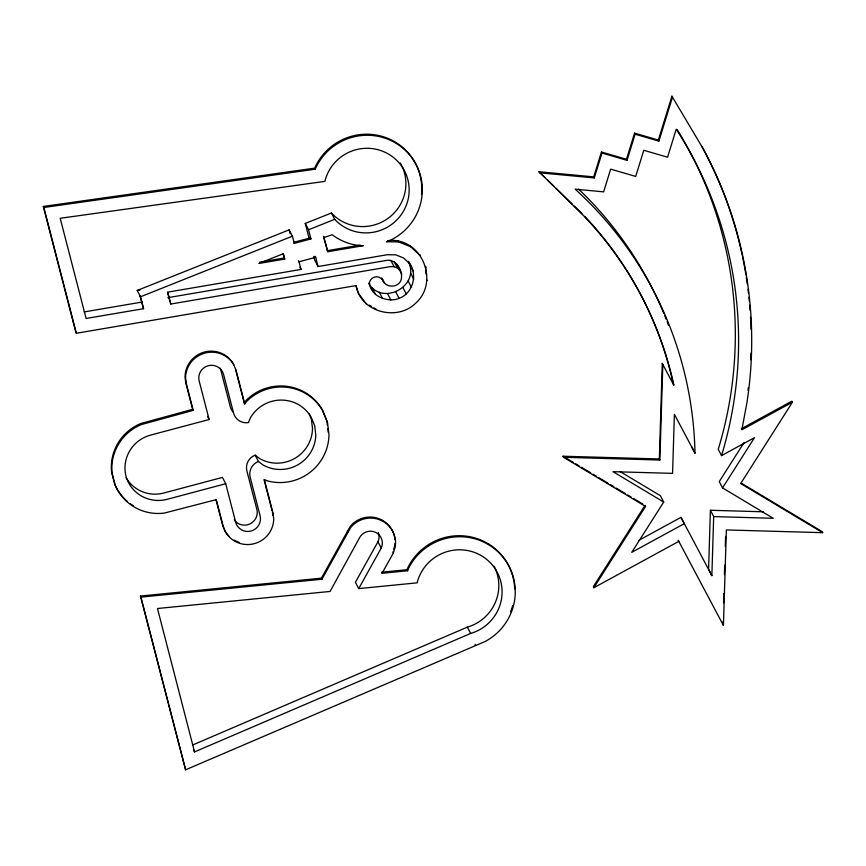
<?xml version="1.0" encoding="UTF-8"?>
<svg xmlns="http://www.w3.org/2000/svg" width="866" height="866" viewBox="0 0 866 866"><rect width="100%" height="100%" fill="white"/><g stroke="black" fill="none" stroke-linecap="round" stroke-linejoin="round"><path stroke-width="1.3" d="M659.34 458.969L562.997 456.23L563.55 457.28L659.881 460.03L659.34 458.969L662.274 363.471L673.759 385.121L673.207 382.231A364.9 358.914 -27.4 0 0 583.446 215.537L538.998 171.749L593.751 176.881L594.293 177.931L539.54 172.799M659.881 460.03L662.815 364.532L662.274 363.471M710.401 510.28L708.583 569.319L711.863 575.641L713.671 516.591L710.401 510.28L763.347 511.784M722.958 621.691L723.424 625.436L726.357 529.938L822.7 532.677L822.159 531.627L741.307 483.174M723.543 602.866L723.835 593.448M724.409 574.613L724.701 565.206M725.275 546.37L725.567 536.952M368.537 283.29C382.523 306.651 420.638 285.78 408.33 261.5M167.863 297.666L387.102 260.309C397.148 259.183 404.238 272.812 400.612 281.233C396.758 288.226 385.424 287.62 382.599 280.054A7.231 7.112 -27.4 0 0 369.468 282.37C369.522 295.815 387.73 303.165 399.107 298.391C413.807 292.74 417.997 273.483 408.449 261.456M387.481 240.705C421.093 236.147 440.653 281.688 415.171 303.663C396.541 321.578 360.191 311.749 356.207 285.574L76.36 333.269L75.818 332.208L43.3 206.433L314.683 168.145A56.052 55.132 -27.4 0 1 380.131 135.854A56.052 55.132 -27.4 0 1 421.461 194.579M593.751 176.881L601.448 151.994L626.486 159.279L627.027 160.34L601.989 153.044L601.448 151.994M594.293 177.931L601.989 153.044M626.486 159.279L634.572 133.137L658.355 140.065L658.896 141.126L635.114 134.198L634.572 133.137M627.027 160.34L635.114 134.198M658.355 140.065L671.919 96.191L702.239 147.177A414.792 407.973 -27.4 0 1 747.066 401.911L741.859 429.807L792.401 402.225L791.849 401.175L741.307 428.757M658.896 141.126L672.471 97.252L671.919 96.191M393.554 549.585L394.658 546.024A25.406 24.995 -27.4 0 0 394.961 543.415M513.884 581.162A56.474 55.554 -27.4 0 0 466.276 536.141A56.474 55.554 -27.4 0 0 407.789 567.804L407.096 569.709L381.538 572.231L382.079 573.281L393.359 553.006L395.199 547.074A25.406 24.995 -27.4 0 0 350.752 527.426L321.957 579.224L140.963 597.118L140.422 596.068L321.405 578.174L350.21 526.376A25.406 24.995 -27.4 0 1 394.907 539.475M43.3 206.433L43.841 207.483L315.224 169.195A56.052 55.132 -27.4 0 1 406.1 151.095A56.052 55.132 -27.4 0 1 388.347 241.203L386.723 241.744M382.079 573.281L407.648 570.759L408.33 568.854A56.474 55.554 -27.4 0 1 498.134 551.923A56.474 55.554 -27.4 0 1 485.155 641.49L185.605 769.809L140.422 596.068M378.323 532.547A12.156 11.951 -27.4 0 1 377.977 541.737L355.417 582.298L358.697 588.62L417.12 582.84A43.268 42.553 -27.4 0 1 461.989 549.856A43.268 42.553 -27.4 0 1 501.869 587.57A43.268 42.553 -27.4 0 1 470.639 633.447L194.547 751.904L193.454 749.804M358.697 588.62L381.246 548.048A12.156 11.951 -27.4 0 0 375.303 532.222A12.156 11.951 -27.4 0 0 359.238 538.327L330.065 591.446L157.471 608.506L194.547 751.904M593.849 587.733L645.549 506.426L645.008 505.376L593.307 586.683L593.849 587.733L678.782 541.38L678.24 540.33L723.424 625.436M620.099 471.569L660.433 495.742L663.713 502.064L631.747 552.335L684.259 523.67L680.979 517.348L638.967 540.276M744.121 442.483L719.256 481.583L722.536 487.904L773.241 518.29L713.671 516.591M722.536 487.904L754.503 437.633L721.53 455.624L718.25 449.313A401.64 395.048 -27.4 0 0 677.266 129.716M792.401 402.225L740.701 483.542L822.7 532.677M233.896 364.943A25.904 25.482 -27.4 0 0 185.573 377.803L186.266 383.573L193.205 410.376L141.483 424.524A47.24 46.472 -27.4 0 0 112.136 473.258L115.221 485.209A47.24 46.472 -27.4 0 0 164.378 513.062L216.273 499.628L223.201 526.431L225.387 531.8A25.904 25.482 -27.4 0 0 273.71 518.951L273.007 513.181L264.314 479.558L267.691 480.955A48.409 47.608 -27.4 0 0 328.972 434.71L327.489 422.337L322.801 410.82A48.409 47.608 -27.4 0 0 247.037 401.045L244.764 403.935L244.223 402.885L246.496 399.995A48.409 47.608 -27.4 0 1 322.249 409.759L326.947 421.277L327.391 424.99M192.512 745.052L467.359 627.136A43.268 42.553 -27.4 0 0 494.107 566.256M308.534 229.761L334.709 219.325A42.867 42.163 -27.4 0 0 400.806 215.277A42.867 42.163 -27.4 0 0 384.439 151.983A42.867 42.163 -27.4 0 0 324.891 181.373L60.198 218.286L86.102 318.471L143.561 308.686L140.487 296.789L137.207 290.467L289.125 229.88L292.405 236.191L294.267 243.378L310.916 238.951L308.534 229.761L305.265 223.439L331.429 213.004A42.867 42.163 -27.4 0 0 386.582 219.347A42.867 42.163 -27.4 0 0 402.051 166.229M140.487 296.789L292.405 236.191M324.1 237.479L332.176 234.74A56.052 55.132 -27.4 0 0 359.271 245.554L363.395 245.663L327.781 251.735L323.548 236.418L327.781 251.735M298.467 260.709L299.019 261.77L315.668 257.332L318.049 266.522L387.308 254.723L395.697 254.831L403.459 257.906L409.542 263.556M193.205 410.376L192.653 409.326L140.941 423.463A47.24 46.472 -27.4 0 0 111.584 472.208L114.68 484.159A47.24 46.472 -27.4 0 0 127.454 501.511M258.458 461.481L262.863 464.858A35.149 34.575 -27.4 0 0 315.765 434.721L314.694 425.736L311.284 417.38A35.149 34.575 -27.4 0 0 250.61 417.477L248.401 422.608A13.358 13.142 -27.4 0 1 233.56 413.028L223.601 374.513A12.644 12.438 -27.4 0 0 208.273 365.712A12.644 12.438 -27.4 0 0 199.169 381.018L209.128 419.523L150.543 435.122A34.077 33.514 -27.4 0 0 125.938 475.975A34.077 33.514 -27.4 0 0 167.138 499.314L225.723 483.726L235.682 522.23A12.644 12.438 -27.4 0 0 251.01 531.042A12.644 12.438 -27.4 0 0 260.103 515.735L250.155 477.22A13.358 13.142 -27.4 0 1 258.458 461.481L255.178 455.159A13.358 13.142 -27.4 0 0 246.875 470.909L256.834 509.414A12.644 12.438 -27.4 0 1 234.21 519.838M259.659 262.203L284.21 258.014L284.752 259.064L258.912 263.47L283.366 253.716L284.752 259.064M327.24 250.685L360.213 245.067M137.207 290.467L139.859 290.013M299.019 261.77L301 269.434L167.766 292.134L170.84 304.031L390.382 266.62L394.117 266.685L397.548 268.103L400.2 270.668M84.154 311.933L142.619 301.963M386.442 241.744L398.468 241.885L410.711 246.756L420.324 255.665L419.783 254.615M369.338 305.157L371.601 306.499M373.852 307.852L376.115 309.205M663.713 502.064L613.009 471.678L672.568 473.366L674.387 414.327L694.997 453.135A378.052 371.839 -27.4 0 0 575.197 189.189L603.634 191.862L610.66 169.141L635.698 176.426L643.784 150.294L667.567 157.211L676.227 129.207A401.64 395.048 -27.4 0 1 721.53 455.624M562.997 456.23L573.389 462.455M575.706 463.84L579.17 465.919M581.476 467.304L590.72 472.836M593.026 474.222L596.49 476.3M598.807 477.686L608.04 483.228M610.357 484.614L613.821 486.681M616.127 488.067L625.371 493.609M627.677 494.995L631.141 497.062M633.457 498.448L642.691 503.99M563.55 457.28L645.549 506.426M255.178 455.159L259.584 458.536A35.149 34.575 -27.4 0 0 312.496 428.399L311.414 419.425L308.989 413.45M538.998 171.749L544.725 177.324M547.583 180.106L554.272 186.612M556.178 188.463L572.404 204.257M574.31 206.119L581.941 213.545M680.979 517.348L711.863 575.641M673.759 385.121L672.655 381.17A364.9 358.914 -27.4 0 0 584.734 216.403M691.728 446.813L694.997 453.135M426.018 267.442L425.477 266.392L426.083 274.241M410.17 245.706L410.711 246.756M426.494 279.469L427.046 280.519M397.927 240.835L398.468 241.885M409.878 264.704L413.147 271.015M410.527 272.985L413.796 279.307M408.124 280.985L411.404 287.306M398.966 268.774L401.705 274.035M394.268 261.781L397.548 268.103M390.837 260.363L394.117 266.685M403.004 287.642L406.273 293.964M395.827 292.069L399.107 298.391M381.83 277.91L384.558 283.171M382.09 278.874L383.183 280.985M387.567 293.671L390.847 299.993M379.319 292.243L382.599 298.564M314.531 168.61L315.072 169.66M372.174 287.967L375.454 294.288M331.429 213.004L334.709 219.325M366.502 304.183L358.492 293.531L355.839 285.639M310.916 238.951L310.374 237.901L293.715 242.328L294.267 243.378M315.127 256.282L315.668 257.332M318.049 266.522L314.769 260.211L313.784 256.401M299.907 267.323L301 269.434M467.359 627.136L470.639 633.447M475.044 644.336L475.596 645.387M407.096 569.709L407.648 570.759M392.807 551.956L393.359 553.006M377.977 541.737L381.246 548.048M347.396 530.847L347.937 531.897M321.405 578.174L321.957 579.224M170.288 302.981L170.84 304.031M207.494 416.362L209.128 419.523M143.561 308.686L139.935 295.728M225.723 483.726L222.454 477.404L163.869 492.992A34.077 33.514 -27.4 0 1 126.025 477.664M396.92 264.346L398.425 267.713M305.265 223.439L309.194 238.659M289.125 229.88L290.121 233.712M283.106 253.738L284.21 258.014M244.764 403.935L236.072 370.312L233.344 363.893A25.904 25.482 -27.4 0 0 185.032 376.753L185.725 382.512L192.653 409.326M235.53 369.262L244.223 402.885M264.108 479.807L272.13 510.832M220.321 368.191L230.28 406.706A13.358 13.142 -27.4 0 0 233.344 412.292M167.528 292.275L169.985 301.79M216.056 499.844L222.659 525.381L224.846 530.75A25.904 25.482 -27.4 0 0 228.884 536.043M43.841 207.483L76.36 333.269M140.963 597.118L185.605 769.809M272.465 512.131L272.877 515.584M327.835 428.702L328.279 432.415M514.09 582.439A56.474 55.554 -27.4 0 1 514.685 588.912M512.661 605.637A56.474 55.554 -27.4 0 1 510.539 611.818M400.33 162.916A42.867 42.163 -27.4 0 1 401.51 165.114M239.081 542.268A25.904 25.482 -27.4 0 1 234.177 540.092M133.364 505.733A47.24 46.472 -27.4 0 1 130.322 503.731M578.618 189.113A378.052 371.839 -27.4 0 1 663.702 313.221M664.698 315.635A378.052 371.839 -27.4 0 1 666.16 319.273M667.112 321.708A378.052 371.839 -27.4 0 1 668.509 325.367M701.698 146.127A414.792 407.973 -27.4 0 1 742.249 255.254M742.53 256.553A414.792 407.973 -27.4 0 1 745.929 274.847M746.351 277.477A414.792 407.973 -27.4 0 1 747.315 284.048M748.018 289.32A414.792 407.973 -27.4 0 1 748.495 293.282M748.928 297.255A414.792 407.973 -27.4 0 1 749.328 301.227M749.685 305.2A414.792 407.973 -27.4 0 1 750.108 310.504M750.53 317.14A414.792 407.973 -27.4 0 1 751.017 329.112M750.93 353.079A414.792 407.973 -27.4 0 1 750.66 359.747M748.311 387.643A414.792 407.973 -27.4 0 1 747.986 390.285"/></g></svg>
